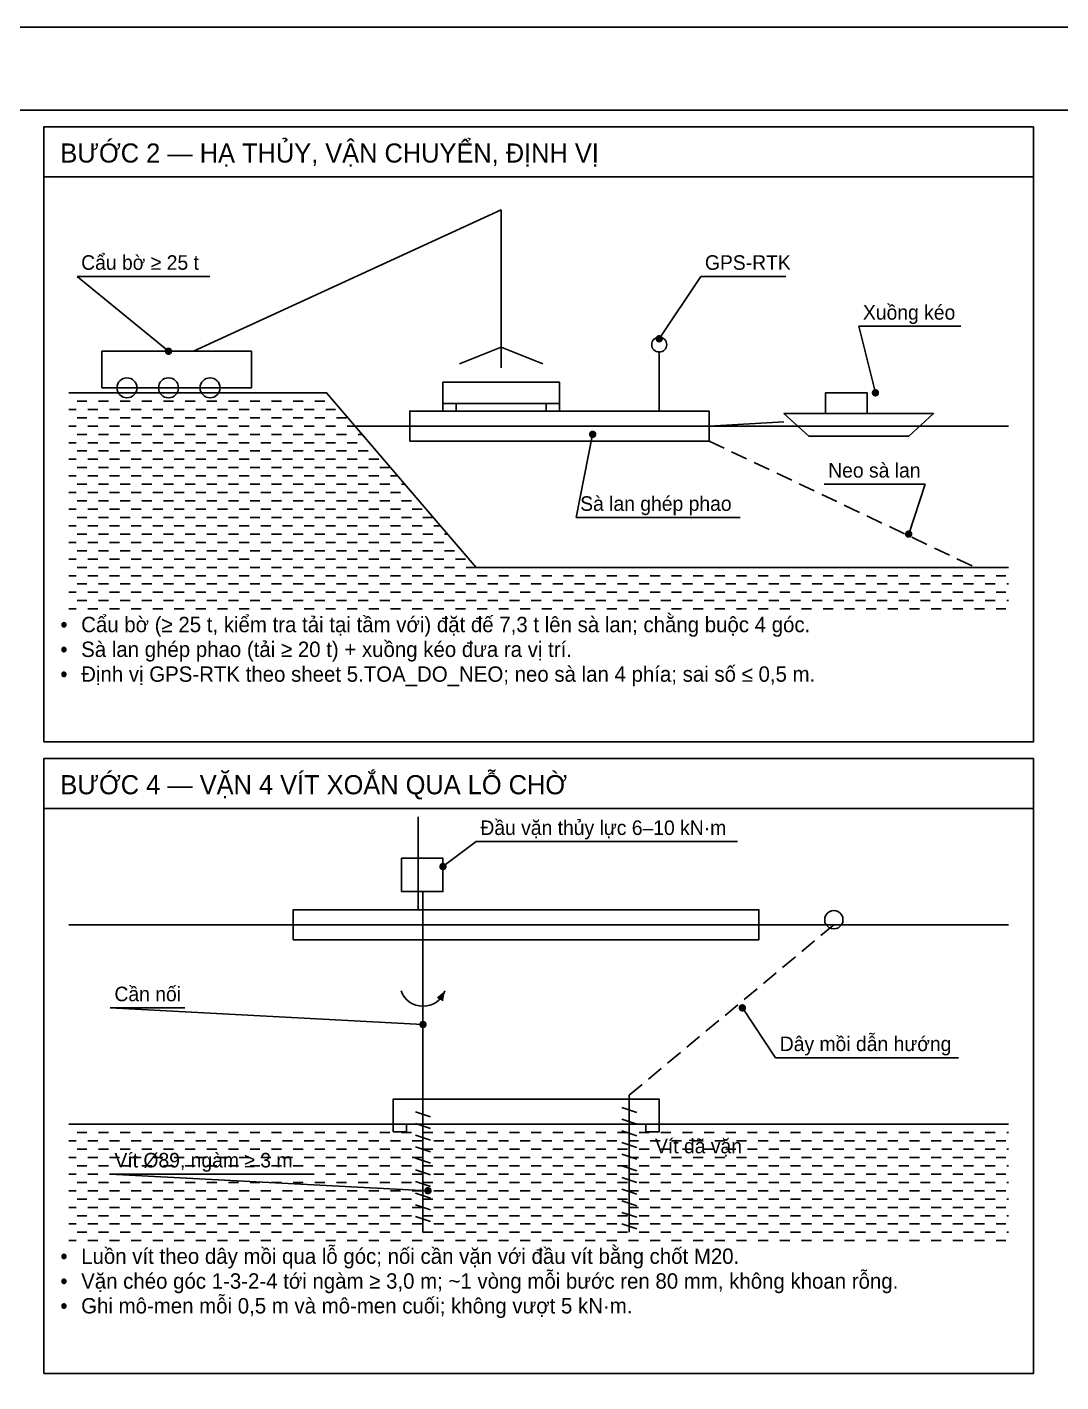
# Model space of a CAD drawing. Extents: x 0 to 45000, y 0 to 7425.
# Drawn here: x 38250 to 41358, y 3350 to 7425 of the extents above; entities that cross this region are included whole.
import ezdxf

# ---------------------------------------------------------------- set-up
doc = ezdxf.new("R2010")
doc.units = 0
doc.header["$LTSCALE"] = 25
doc.linetypes.add('DASHED', pattern=[3, 2, -1])
for name, color, linetype in [('BT', 7, 'CONTINUOUS'), ('BUN', 32, 'CONTINUOUS'), ('CAP', 6, 'CONTINUOUS'), ('DIM', 8, 'CONTINUOUS'), ('HATCH_BUN', 32, 'CONTINUOUS'), ('KHUNG', 7, 'CONTINUOUS'), ('KHUNG_M', 7, 'CONTINUOUS'), ('NUOC', 4, 'CONTINUOUS'), ('TB', 8, 'CONTINUOUS'), ('TB_D', 8, 'DASHED'), ('TEXT', 7, 'CONTINUOUS'), ('THEPHINH', 5, 'CONTINUOUS')]:
    doc.layers.add(name, color=color, linetype=linetype)
doc.styles.add('VN', font='arial.ttf', dxfattribs={"width": 0.95})

msp = doc.modelspace()

# ---------------------------------------------------------------- linework, layer by layer
at = {"layer": 'BT'}
for points in [[(39500, 6292.5), (39850, 6292.5), (39850, 6357.5), (39500, 6357.5)], [(39500, 6270), (39540, 6270), (39540, 6292.5), (39500, 6292.5)], [(39810, 6270), (39850, 6270), (39850, 6292.5), (39810, 6292.5)], [(39350, 4125), (40150, 4125), (40150, 4200), (39350, 4200)], [(39350, 4102.5), (39390, 4102.5), (39390, 4125), (39350, 4125)], [(40110, 4102.5), (40150, 4102.5), (40150, 4125), (40110, 4125)]]:
    msp.add_lwpolyline(points, close=True, dxfattribs=at)
at = {"layer": 'BUN'}
msp.add_line((38375, 4125), (41200, 4125), dxfattribs=at)
msp.add_lwpolyline([(38375, 6325), (39150, 6325), (39600, 5800), (41200, 5800)], dxfattribs=at)
at = {"layer": 'CAP'}
msp.add_lwpolyline([(40702.5, 4740), (40701.6, 4747.1), (40698.8, 4753.8), (40694.4, 4759.4), (40688.8, 4763.8), (40682.1, 4766.6), (40675, 4767.5), (40667.9, 4766.6), (40661.2, 4763.8), (40655.6, 4759.4), (40651.2, 4753.8), (40648.4, 4747.1), (40647.5, 4740), (40648.4, 4732.9), (40651.2, 4726.2), (40655.6, 4720.6), (40661.2, 4716.2), (40667.9, 4713.4), (40675, 4712.5), (40682.1, 4713.4), (40688.8, 4716.2), (40694.4, 4720.6), (40698.8, 4726.2), (40701.6, 4732.9)], close=True, dxfattribs=at)
at = {"layer": 'DIM'}
for p, q in [((38675, 6450), (38400, 6675)), ((38400, 6675), (38799.2, 6675)), ((40150, 6487.5), (40275, 6675)), ((40275, 6675), (40530.5, 6675)), ((40800, 6325), (40750, 6525)), ((40750, 6525), (41056.9, 6525)), ((39950, 6200), (39900, 5950)), ((40645.5, 6050), (40950, 6050)), ((40900, 5900), (40950, 6050)), ((39900, 5950), (40393.2, 5950)), ((39500, 4900), (39600, 4975)), ((39600, 4975), (40385.4, 4975)), ((39440, 4425), (38500, 4475)), ((38500, 4475), (38724.1, 4475)), ((40400, 4475), (40500, 4325)), ((40500, 4325), (41049.6, 4325)), ((39455, 3925), (38500, 3975)), ((38500, 3975), (39093.2, 3975))]:
    msp.add_line(p, q, dxfattribs=at)
at = {"layer": 'DIM', "const_width": 11.2}
for points in [[(40155.6, 6487.5, 1), (40144.4, 6487.5, 1)], [(38680.6, 6450, 1), (38669.4, 6450, 1)], [(40805.6, 6325, 1), (40794.4, 6325, 1)], [(39955.6, 6200, 1), (39944.4, 6200, 1)], [(40905.6, 5900, 1), (40894.4, 5900, 1)], [(39505.6, 4900, 1), (39494.4, 4900, 1)], [(40405.6, 4475, 1), (40394.4, 4475, 1)], [(39445.6, 4425, 1), (39434.4, 4425, 1)], [(39460.6, 3925, 1), (39449.4, 3925, 1)]]:
    msp.add_lwpolyline(points, format="xyb", close=True, dxfattribs=at)
at = {"layer": 'HATCH_BUN'}
for p, q in [((38400, 6300), (38430, 6300)), ((38465, 6300), (38495, 6300)), ((38530, 6300), (38560, 6300)), ((38595, 6300), (38625, 6300)), ((38660, 6300), (38690, 6300)), ((38725, 6300), (38755, 6300)), ((38790, 6300), (38820, 6300)), ((38855, 6300), (38885, 6300)), ((38920, 6300), (38950, 6300)), ((38985, 6300), (39015, 6300)), ((39050, 6300), (39080, 6300)), ((39115, 6300), (39145, 6300)), ((38375, 6275), (38397.5, 6275)), ((38400, 6250), (38430, 6250)), ((38432.5, 6275), (38462.5, 6275)), ((38465, 6250), (38495, 6250)), ((38497.5, 6275), (38527.5, 6275)), ((38530, 6250), (38560, 6250)), ((38562.5, 6275), (38592.5, 6275)), ((38595, 6250), (38625, 6250)), ((38627.5, 6275), (38657.5, 6275)), ((38660, 6250), (38690, 6250)), ((38692.5, 6275), (38722.5, 6275)), ((38725, 6250), (38755, 6250)), ((38757.5, 6275), (38787.5, 6275)), ((38790, 6250), (38820, 6250)), ((38822.5, 6275), (38852.5, 6275)), ((38855, 6250), (38885, 6250)), ((38887.5, 6275), (38917.5, 6275)), ((38920, 6250), (38950, 6250)), ((38952.5, 6275), (38982.5, 6275)), ((38985, 6250), (39015, 6250)), ((39017.5, 6275), (39047.5, 6275)), ((39050, 6250), (39080, 6250)), ((39082.5, 6275), (39112.5, 6275)), ((39115, 6250), (39145, 6250)), ((39147.5, 6275), (39177.5, 6275)), ((39180, 6250), (39210, 6250)), ((38375, 6225), (38397.5, 6225)), ((38400, 6200), (38430, 6200)), ((38432.5, 6225), (38462.5, 6225)), ((38465, 6200), (38495, 6200)), ((38497.5, 6225), (38527.5, 6225)), ((38530, 6200), (38560, 6200)), ((38562.5, 6225), (38592.5, 6225)), ((38595, 6200), (38625, 6200)), ((38627.5, 6225), (38657.5, 6225)), ((38660, 6200), (38690, 6200)), ((38692.5, 6225), (38722.5, 6225)), ((38725, 6200), (38755, 6200)), ((38757.5, 6225), (38787.5, 6225)), ((38790, 6200), (38820, 6200)), ((38822.5, 6225), (38852.5, 6225)), ((38855, 6200), (38885, 6200)), ((38887.5, 6225), (38917.5, 6225)), ((38920, 6200), (38950, 6200)), ((38952.5, 6225), (38982.5, 6225)), ((38985, 6200), (39015, 6200)), ((39017.5, 6225), (39047.5, 6225)), ((39050, 6200), (39080, 6200)), ((39082.5, 6225), (39112.5, 6225)), ((39115, 6200), (39145, 6200)), ((39147.5, 6225), (39177.5, 6225)), ((39180, 6200), (39210, 6200)), ((39212.5, 6225), (39235.7, 6225)), ((39245, 6200), (39257.1, 6200)), ((38375, 6175), (38397.5, 6175)), ((38432.5, 6175), (38462.5, 6175)), ((38497.5, 6175), (38527.5, 6175)), ((38562.5, 6175), (38592.5, 6175)), ((38627.5, 6175), (38657.5, 6175)), ((38692.5, 6175), (38722.5, 6175)), ((38757.5, 6175), (38787.5, 6175)), ((38822.5, 6175), (38852.5, 6175)), ((38887.5, 6175), (38917.5, 6175)), ((38952.5, 6175), (38982.5, 6175)), ((39017.5, 6175), (39047.5, 6175)), ((39082.5, 6175), (39112.5, 6175)), ((39147.5, 6175), (39177.5, 6175)), ((39212.5, 6175), (39242.5, 6175)), ((39277.5, 6175), (39278.6, 6175)), ((38375, 6125), (38397.5, 6125)), ((38400, 6150), (38430, 6150)), ((38432.5, 6125), (38462.5, 6125)), ((38465, 6150), (38495, 6150)), ((38497.5, 6125), (38527.5, 6125)), ((38530, 6150), (38560, 6150)), ((38562.5, 6125), (38592.5, 6125)), ((38595, 6150), (38625, 6150)), ((38627.5, 6125), (38657.5, 6125)), ((38660, 6150), (38690, 6150)), ((38692.5, 6125), (38722.5, 6125)), ((38725, 6150), (38755, 6150)), ((38757.5, 6125), (38787.5, 6125)), ((38790, 6150), (38820, 6150)), ((38822.5, 6125), (38852.5, 6125)), ((38855, 6150), (38885, 6150)), ((38887.5, 6125), (38917.5, 6125)), ((38920, 6150), (38950, 6150)), ((38952.5, 6125), (38982.5, 6125)), ((38985, 6150), (39015, 6150)), ((39017.5, 6125), (39047.5, 6125)), ((39050, 6150), (39080, 6150)), ((39082.5, 6125), (39112.5, 6125)), ((39115, 6150), (39145, 6150)), ((39147.5, 6125), (39177.5, 6125)), ((39180, 6150), (39210, 6150)), ((39212.5, 6125), (39242.5, 6125)), ((39245, 6150), (39275, 6150)), ((39277.5, 6125), (39307.5, 6125)), ((38375, 6075), (38397.5, 6075)), ((38400, 6100), (38430, 6100)), ((38432.5, 6075), (38462.5, 6075)), ((38465, 6100), (38495, 6100)), ((38497.5, 6075), (38527.5, 6075)), ((38530, 6100), (38560, 6100)), ((38562.5, 6075), (38592.5, 6075)), ((38595, 6100), (38625, 6100)), ((38627.5, 6075), (38657.5, 6075)), ((38660, 6100), (38690, 6100)), ((38692.5, 6075), (38722.5, 6075)), ((38725, 6100), (38755, 6100)), ((38757.5, 6075), (38787.5, 6075)), ((38790, 6100), (38820, 6100)), ((38822.5, 6075), (38852.5, 6075)), ((38855, 6100), (38885, 6100)), ((38887.5, 6075), (38917.5, 6075)), ((38920, 6100), (38950, 6100)), ((38952.5, 6075), (38982.5, 6075)), ((38985, 6100), (39015, 6100)), ((39017.5, 6075), (39047.5, 6075)), ((39050, 6100), (39080, 6100)), ((39082.5, 6075), (39112.5, 6075)), ((39115, 6100), (39145, 6100)), ((39147.5, 6075), (39177.5, 6075)), ((39180, 6100), (39210, 6100)), ((39212.5, 6075), (39242.5, 6075)), ((39245, 6100), (39275, 6100)), ((39277.5, 6075), (39307.5, 6075)), ((39310, 6100), (39340, 6100)), ((39342.5, 6075), (39364.3, 6075)), ((38400, 6050), (38430, 6050)), ((38465, 6050), (38495, 6050)), ((38530, 6050), (38560, 6050)), ((38595, 6050), (38625, 6050)), ((38660, 6050), (38690, 6050)), ((38725, 6050), (38755, 6050)), ((38790, 6050), (38820, 6050)), ((38855, 6050), (38885, 6050)), ((38920, 6050), (38950, 6050)), ((38985, 6050), (39015, 6050)), ((39050, 6050), (39080, 6050)), ((39115, 6050), (39145, 6050)), ((39180, 6050), (39210, 6050)), ((39245, 6050), (39275, 6050)), ((39310, 6050), (39340, 6050)), ((39375, 6050), (39385.7, 6050)), ((38375, 6025), (38397.5, 6025)), ((38400, 6000), (38430, 6000)), ((38432.5, 6025), (38462.5, 6025)), ((38465, 6000), (38495, 6000)), ((38497.5, 6025), (38527.5, 6025)), ((38530, 6000), (38560, 6000)), ((38562.5, 6025), (38592.5, 6025)), ((38595, 6000), (38625, 6000)), ((38627.5, 6025), (38657.5, 6025)), ((38660, 6000), (38690, 6000)), ((38692.5, 6025), (38722.5, 6025)), ((38725, 6000), (38755, 6000)), ((38757.5, 6025), (38787.5, 6025)), ((38790, 6000), (38820, 6000)), ((38822.5, 6025), (38852.5, 6025)), ((38855, 6000), (38885, 6000)), ((38887.5, 6025), (38917.5, 6025)), ((38920, 6000), (38950, 6000)), ((38952.5, 6025), (38982.5, 6025)), ((38985, 6000), (39015, 6000)), ((39017.5, 6025), (39047.5, 6025)), ((39050, 6000), (39080, 6000)), ((39082.5, 6025), (39112.5, 6025)), ((39115, 6000), (39145, 6000)), ((39147.5, 6025), (39177.5, 6025)), ((39180, 6000), (39210, 6000)), ((39212.5, 6025), (39242.5, 6025)), ((39245, 6000), (39275, 6000)), ((39277.5, 6025), (39307.5, 6025)), ((39310, 6000), (39340, 6000)), ((39342.5, 6025), (39372.5, 6025)), ((39375, 6000), (39405, 6000)), ((38375, 5975), (38397.5, 5975)), ((38400, 5950), (38430, 5950)), ((38432.5, 5975), (38462.5, 5975)), ((38465, 5950), (38495, 5950)), ((38497.5, 5975), (38527.5, 5975)), ((38530, 5950), (38560, 5950)), ((38562.5, 5975), (38592.5, 5975)), ((38595, 5950), (38625, 5950)), ((38627.5, 5975), (38657.5, 5975)), ((38660, 5950), (38690, 5950)), ((38692.5, 5975), (38722.5, 5975)), ((38725, 5950), (38755, 5950)), ((38757.5, 5975), (38787.5, 5975)), ((38790, 5950), (38820, 5950)), ((38822.5, 5975), (38852.5, 5975)), ((38855, 5950), (38885, 5950)), ((38887.5, 5975), (38917.5, 5975)), ((38920, 5950), (38950, 5950)), ((38952.5, 5975), (38982.5, 5975)), ((38985, 5950), (39015, 5950)), ((39017.5, 5975), (39047.5, 5975)), ((39050, 5950), (39080, 5950)), ((39082.5, 5975), (39112.5, 5975)), ((39115, 5950), (39145, 5950)), ((39147.5, 5975), (39177.5, 5975)), ((39180, 5950), (39210, 5950)), ((39212.5, 5975), (39242.5, 5975)), ((39245, 5950), (39275, 5950)), ((39277.5, 5975), (39307.5, 5975)), ((39310, 5950), (39340, 5950)), ((39342.5, 5975), (39372.5, 5975)), ((39375, 5950), (39405, 5950)), ((39407.5, 5975), (39437.5, 5975)), ((39440, 5950), (39470, 5950)), ((38375, 5925), (38397.5, 5925)), ((38432.5, 5925), (38462.5, 5925)), ((38497.5, 5925), (38527.5, 5925)), ((38562.5, 5925), (38592.5, 5925)), ((38627.5, 5925), (38657.5, 5925)), ((38692.5, 5925), (38722.5, 5925)), ((38757.5, 5925), (38787.5, 5925)), ((38822.5, 5925), (38852.5, 5925)), ((38887.5, 5925), (38917.5, 5925)), ((38952.5, 5925), (38982.5, 5925)), ((39017.5, 5925), (39047.5, 5925)), ((39082.5, 5925), (39112.5, 5925)), ((39147.5, 5925), (39177.5, 5925)), ((39212.5, 5925), (39242.5, 5925)), ((39277.5, 5925), (39307.5, 5925)), ((39342.5, 5925), (39372.5, 5925)), ((39407.5, 5925), (39437.5, 5925)), ((39472.5, 5925), (39492.9, 5925)), ((38375, 5875), (38397.5, 5875)), ((38400, 5900), (38430, 5900)), ((38432.5, 5875), (38462.5, 5875)), ((38465, 5900), (38495, 5900)), ((38497.5, 5875), (38527.5, 5875)), ((38530, 5900), (38560, 5900)), ((38562.5, 5875), (38592.5, 5875)), ((38595, 5900), (38625, 5900)), ((38627.5, 5875), (38657.5, 5875)), ((38660, 5900), (38690, 5900)), ((38692.5, 5875), (38722.5, 5875)), ((38725, 5900), (38755, 5900)), ((38757.5, 5875), (38787.5, 5875)), ((38790, 5900), (38820, 5900)), ((38822.5, 5875), (38852.5, 5875)), ((38855, 5900), (38885, 5900)), ((38887.5, 5875), (38917.5, 5875)), ((38920, 5900), (38950, 5900)), ((38952.5, 5875), (38982.5, 5875)), ((38985, 5900), (39015, 5900)), ((39017.5, 5875), (39047.5, 5875)), ((39050, 5900), (39080, 5900)), ((39082.5, 5875), (39112.5, 5875)), ((39115, 5900), (39145, 5900)), ((39147.5, 5875), (39177.5, 5875)), ((39180, 5900), (39210, 5900)), ((39212.5, 5875), (39242.5, 5875)), ((39245, 5900), (39275, 5900)), ((39277.5, 5875), (39307.5, 5875)), ((39310, 5900), (39340, 5900)), ((39342.5, 5875), (39372.5, 5875)), ((39375, 5900), (39405, 5900)), ((39407.5, 5875), (39437.5, 5875)), ((39440, 5900), (39470, 5900)), ((39472.5, 5875), (39502.5, 5875)), ((39505, 5900), (39514.3, 5900)), ((38400, 5850), (38430, 5850)), ((38465, 5850), (38495, 5850)), ((38530, 5850), (38560, 5850)), ((38595, 5850), (38625, 5850)), ((38660, 5850), (38690, 5850)), ((38725, 5850), (38755, 5850)), ((38790, 5850), (38820, 5850)), ((38855, 5850), (38885, 5850)), ((38920, 5850), (38950, 5850)), ((38985, 5850), (39015, 5850)), ((39050, 5850), (39080, 5850)), ((39115, 5850), (39145, 5850)), ((39180, 5850), (39210, 5850)), ((39245, 5850), (39275, 5850)), ((39310, 5850), (39340, 5850)), ((39375, 5850), (39405, 5850)), ((39440, 5850), (39470, 5850)), ((39505, 5850), (39535, 5850)), ((38375, 5825), (38397.5, 5825)), ((38400, 5800), (38430, 5800)), ((38432.5, 5825), (38462.5, 5825)), ((38465, 5800), (38495, 5800)), ((38497.5, 5825), (38527.5, 5825)), ((38530, 5800), (38560, 5800)), ((38562.5, 5825), (38592.5, 5825)), ((38595, 5800), (38625, 5800)), ((38627.5, 5825), (38657.5, 5825)), ((38660, 5800), (38690, 5800)), ((38692.5, 5825), (38722.5, 5825)), ((38725, 5800), (38755, 5800)), ((38757.5, 5825), (38787.5, 5825)), ((38790, 5800), (38820, 5800)), ((38822.5, 5825), (38852.5, 5825)), ((38855, 5800), (38885, 5800)), ((38887.5, 5825), (38917.5, 5825)), ((38920, 5800), (38950, 5800)), ((38952.5, 5825), (38982.5, 5825)), ((38985, 5800), (39015, 5800)), ((39017.5, 5825), (39047.5, 5825)), ((39050, 5800), (39080, 5800)), ((39082.5, 5825), (39112.5, 5825)), ((39115, 5800), (39145, 5800)), ((39147.5, 5825), (39177.5, 5825)), ((39180, 5800), (39210, 5800)), ((39212.5, 5825), (39242.5, 5825)), ((39245, 5800), (39275, 5800)), ((39277.5, 5825), (39307.5, 5825)), ((39310, 5800), (39340, 5800)), ((39342.5, 5825), (39372.5, 5825)), ((39375, 5800), (39405, 5800)), ((39407.5, 5825), (39437.5, 5825)), ((39440, 5800), (39470, 5800)), ((39472.5, 5825), (39502.5, 5825)), ((39505, 5800), (39535, 5800)), ((39537.5, 5825), (39567.5, 5825)), ((39570, 5800), (39600, 5800)), ((38375, 5775), (38397.5, 5775)), ((38400, 5750), (38430, 5750)), ((38432.5, 5775), (38462.5, 5775)), ((38465, 5750), (38495, 5750)), ((38497.5, 5775), (38527.5, 5775)), ((38530, 5750), (38560, 5750)), ((38562.5, 5775), (38592.5, 5775)), ((38595, 5750), (38625, 5750)), ((38627.5, 5775), (38657.5, 5775)), ((38660, 5750), (38690, 5750)), ((38692.5, 5775), (38722.5, 5775)), ((38725, 5750), (38755, 5750)), ((38757.5, 5775), (38787.5, 5775)), ((38790, 5750), (38820, 5750)), ((38822.5, 5775), (38852.5, 5775)), ((38855, 5750), (38885, 5750)), ((38887.5, 5775), (38917.5, 5775)), ((38920, 5750), (38950, 5750)), ((38952.5, 5775), (38982.5, 5775)), ((38985, 5750), (39015, 5750)), ((39017.5, 5775), (39047.5, 5775)), ((39050, 5750), (39080, 5750)), ((39082.5, 5775), (39112.5, 5775)), ((39115, 5750), (39145, 5750)), ((39147.5, 5775), (39177.5, 5775)), ((39180, 5750), (39210, 5750)), ((39212.5, 5775), (39242.5, 5775)), ((39245, 5750), (39275, 5750)), ((39277.5, 5775), (39307.5, 5775)), ((39310, 5750), (39340, 5750)), ((39342.5, 5775), (39372.5, 5775)), ((39375, 5750), (39405, 5750)), ((39407.5, 5775), (39437.5, 5775)), ((39440, 5750), (39470, 5750)), ((39472.5, 5775), (39502.5, 5775)), ((39505, 5750), (39535, 5750)), ((39537.5, 5775), (39567.5, 5775)), ((39570, 5750), (39600, 5750)), ((39602.5, 5775), (39632.5, 5775)), ((39635, 5750), (39665, 5750)), ((39667.5, 5775), (39697.5, 5775)), ((39700, 5750), (39730, 5750)), ((39732.5, 5775), (39762.5, 5775)), ((39765, 5750), (39795, 5750)), ((39797.5, 5775), (39827.5, 5775)), ((39830, 5750), (39860, 5750)), ((39862.5, 5775), (39892.5, 5775)), ((39895, 5750), (39925, 5750)), ((39927.5, 5775), (39957.5, 5775)), ((39960, 5750), (39990, 5750)), ((39992.5, 5775), (40022.5, 5775)), ((40025, 5750), (40055, 5750)), ((40057.5, 5775), (40087.5, 5775)), ((40090, 5750), (40120, 5750)), ((40122.5, 5775), (40152.5, 5775)), ((40155, 5750), (40185, 5750)), ((40187.5, 5775), (40217.5, 5775)), ((40220, 5750), (40250, 5750)), ((40252.5, 5775), (40282.5, 5775)), ((40285, 5750), (40315, 5750)), ((40317.5, 5775), (40347.5, 5775)), ((40350, 5750), (40380, 5750)), ((40382.5, 5775), (40412.5, 5775)), ((40415, 5750), (40445, 5750)), ((40447.5, 5775), (40477.5, 5775)), ((40480, 5750), (40510, 5750)), ((40512.5, 5775), (40542.5, 5775)), ((40545, 5750), (40575, 5750)), ((40577.5, 5775), (40607.5, 5775)), ((40610, 5750), (40640, 5750)), ((40642.5, 5775), (40672.5, 5775)), ((40675, 5750), (40705, 5750)), ((40707.5, 5775), (40737.5, 5775)), ((40740, 5750), (40770, 5750)), ((40772.5, 5775), (40802.5, 5775)), ((40805, 5750), (40835, 5750)), ((40837.5, 5775), (40867.5, 5775)), ((40870, 5750), (40900, 5750)), ((40902.5, 5775), (40932.5, 5775)), ((40935, 5750), (40965, 5750)), ((40967.5, 5775), (40997.5, 5775)), ((41000, 5750), (41030, 5750)), ((41032.5, 5775), (41062.5, 5775)), ((41065, 5750), (41095, 5750)), ((41097.5, 5775), (41127.5, 5775)), ((41130, 5750), (41160, 5750)), ((41162.5, 5775), (41192.5, 5775)), ((41195, 5750), (41200, 5750)), ((38375, 5725), (38397.5, 5725)), ((38432.5, 5725), (38462.5, 5725)), ((38497.5, 5725), (38527.5, 5725)), ((38562.5, 5725), (38592.5, 5725)), ((38627.5, 5725), (38657.5, 5725)), ((38692.5, 5725), (38722.5, 5725)), ((38757.5, 5725), (38787.5, 5725)), ((38822.5, 5725), (38852.5, 5725)), ((38887.5, 5725), (38917.5, 5725)), ((38952.5, 5725), (38982.5, 5725)), ((39017.5, 5725), (39047.5, 5725)), ((39082.5, 5725), (39112.5, 5725)), ((39147.5, 5725), (39177.5, 5725)), ((39212.5, 5725), (39242.5, 5725)), ((39277.5, 5725), (39307.5, 5725)), ((39342.5, 5725), (39372.5, 5725)), ((39407.5, 5725), (39437.5, 5725)), ((39472.5, 5725), (39502.5, 5725)), ((39537.5, 5725), (39567.5, 5725)), ((39602.5, 5725), (39632.5, 5725)), ((39667.5, 5725), (39697.5, 5725)), ((39732.5, 5725), (39762.5, 5725)), ((39797.5, 5725), (39827.5, 5725)), ((39862.5, 5725), (39892.5, 5725)), ((39927.5, 5725), (39957.5, 5725)), ((39992.5, 5725), (40022.5, 5725)), ((40057.5, 5725), (40087.5, 5725)), ((40122.5, 5725), (40152.5, 5725)), ((40187.5, 5725), (40217.5, 5725)), ((40252.5, 5725), (40282.5, 5725)), ((40317.5, 5725), (40347.5, 5725)), ((40382.5, 5725), (40412.5, 5725)), ((40447.5, 5725), (40477.5, 5725)), ((40512.5, 5725), (40542.5, 5725)), ((40577.5, 5725), (40607.5, 5725)), ((40642.5, 5725), (40672.5, 5725)), ((40707.5, 5725), (40737.5, 5725)), ((40772.5, 5725), (40802.5, 5725)), ((40837.5, 5725), (40867.5, 5725)), ((40902.5, 5725), (40932.5, 5725)), ((40967.5, 5725), (40997.5, 5725)), ((41032.5, 5725), (41062.5, 5725)), ((41097.5, 5725), (41127.5, 5725)), ((41162.5, 5725), (41192.5, 5725)), ((38375, 5675), (38397.5, 5675)), ((38400, 5700), (38430, 5700)), ((38432.5, 5675), (38462.5, 5675)), ((38465, 5700), (38495, 5700)), ((38497.5, 5675), (38527.5, 5675)), ((38530, 5700), (38560, 5700)), ((38562.5, 5675), (38592.5, 5675)), ((38595, 5700), (38625, 5700)), ((38627.5, 5675), (38657.5, 5675)), ((38660, 5700), (38690, 5700)), ((38692.5, 5675), (38722.5, 5675)), ((38725, 5700), (38755, 5700)), ((38757.5, 5675), (38787.5, 5675)), ((38790, 5700), (38820, 5700)), ((38822.5, 5675), (38852.5, 5675)), ((38855, 5700), (38885, 5700)), ((38887.5, 5675), (38917.5, 5675)), ((38920, 5700), (38950, 5700)), ((38952.5, 5675), (38982.5, 5675)), ((38985, 5700), (39015, 5700)), ((39017.5, 5675), (39047.5, 5675)), ((39050, 5700), (39080, 5700)), ((39082.5, 5675), (39112.5, 5675)), ((39115, 5700), (39145, 5700)), ((39147.5, 5675), (39177.5, 5675)), ((39180, 5700), (39210, 5700)), ((39212.5, 5675), (39242.5, 5675)), ((39245, 5700), (39275, 5700)), ((39277.5, 5675), (39307.5, 5675)), ((39310, 5700), (39340, 5700)), ((39342.5, 5675), (39372.5, 5675)), ((39375, 5700), (39405, 5700)), ((39407.5, 5675), (39437.5, 5675)), ((39440, 5700), (39470, 5700)), ((39472.5, 5675), (39502.5, 5675)), ((39505, 5700), (39535, 5700)), ((39537.5, 5675), (39567.5, 5675)), ((39570, 5700), (39600, 5700)), ((39602.5, 5675), (39632.5, 5675)), ((39635, 5700), (39665, 5700)), ((39667.5, 5675), (39697.5, 5675)), ((39700, 5700), (39730, 5700)), ((39732.5, 5675), (39762.5, 5675)), ((39765, 5700), (39795, 5700)), ((39797.5, 5675), (39827.5, 5675)), ((39830, 5700), (39860, 5700)), ((39862.5, 5675), (39892.5, 5675)), ((39895, 5700), (39925, 5700)), ((39927.5, 5675), (39957.5, 5675)), ((39960, 5700), (39990, 5700)), ((39992.5, 5675), (40022.5, 5675)), ((40025, 5700), (40055, 5700)), ((40057.5, 5675), (40087.5, 5675)), ((40090, 5700), (40120, 5700)), ((40122.5, 5675), (40152.5, 5675)), ((40155, 5700), (40185, 5700)), ((40187.5, 5675), (40217.5, 5675)), ((40220, 5700), (40250, 5700)), ((40252.5, 5675), (40282.5, 5675)), ((40285, 5700), (40315, 5700)), ((40317.5, 5675), (40347.5, 5675)), ((40350, 5700), (40380, 5700)), ((40382.5, 5675), (40412.5, 5675)), ((40415, 5700), (40445, 5700)), ((40447.5, 5675), (40477.5, 5675)), ((40480, 5700), (40510, 5700)), ((40512.5, 5675), (40542.5, 5675)), ((40545, 5700), (40575, 5700)), ((40577.5, 5675), (40607.5, 5675)), ((40610, 5700), (40640, 5700)), ((40642.5, 5675), (40672.5, 5675)), ((40675, 5700), (40705, 5700)), ((40707.5, 5675), (40737.5, 5675)), ((40740, 5700), (40770, 5700)), ((40772.5, 5675), (40802.5, 5675)), ((40805, 5700), (40835, 5700)), ((40837.5, 5675), (40867.5, 5675)), ((40870, 5700), (40900, 5700)), ((40902.5, 5675), (40932.5, 5675)), ((40935, 5700), (40965, 5700)), ((40967.5, 5675), (40997.5, 5675)), ((41000, 5700), (41030, 5700)), ((41032.5, 5675), (41062.5, 5675)), ((41065, 5700), (41095, 5700)), ((41097.5, 5675), (41127.5, 5675)), ((41130, 5700), (41160, 5700)), ((41162.5, 5675), (41192.5, 5675)), ((41195, 5700), (41200, 5700)), ((38375, 4075), (38397.5, 4075)), ((38400, 4100), (38430, 4100)), ((38432.5, 4075), (38462.5, 4075)), ((38465, 4100), (38495, 4100)), ((38497.5, 4075), (38527.5, 4075)), ((38530, 4100), (38560, 4100)), ((38562.5, 4075), (38592.5, 4075)), ((38595, 4100), (38625, 4100)), ((38627.5, 4075), (38657.5, 4075)), ((38660, 4100), (38690, 4100)), ((38692.5, 4075), (38722.5, 4075)), ((38725, 4100), (38755, 4100)), ((38757.5, 4075), (38787.5, 4075)), ((38790, 4100), (38820, 4100)), ((38822.5, 4075), (38852.5, 4075)), ((38855, 4100), (38885, 4100)), ((38887.5, 4075), (38917.5, 4075)), ((38920, 4100), (38950, 4100)), ((38952.5, 4075), (38982.5, 4075)), ((38985, 4100), (39015, 4100)), ((39017.5, 4075), (39047.5, 4075)), ((39050, 4100), (39080, 4100)), ((39082.5, 4075), (39112.5, 4075)), ((39115, 4100), (39145, 4100)), ((39147.5, 4075), (39177.5, 4075)), ((39180, 4100), (39210, 4100)), ((39212.5, 4075), (39242.5, 4075)), ((39245, 4100), (39275, 4100)), ((39277.5, 4075), (39307.5, 4075)), ((39310, 4100), (39340, 4100)), ((39342.5, 4075), (39372.5, 4075)), ((39375, 4100), (39405, 4100)), ((39407.5, 4075), (39437.5, 4075)), ((39440, 4100), (39470, 4100)), ((39472.5, 4075), (39502.5, 4075)), ((39505, 4100), (39535, 4100)), ((39537.5, 4075), (39567.5, 4075)), ((39570, 4100), (39600, 4100)), ((39602.5, 4075), (39632.5, 4075)), ((39635, 4100), (39665, 4100)), ((39667.5, 4075), (39697.5, 4075)), ((39700, 4100), (39730, 4100)), ((39732.5, 4075), (39762.5, 4075)), ((39765, 4100), (39795, 4100)), ((39797.5, 4075), (39827.5, 4075)), ((39830, 4100), (39860, 4100)), ((39862.5, 4075), (39892.5, 4075)), ((39895, 4100), (39925, 4100)), ((39927.5, 4075), (39957.5, 4075)), ((39960, 4100), (39990, 4100)), ((39992.5, 4075), (40022.5, 4075)), ((40025, 4100), (40055, 4100)), ((40057.5, 4075), (40087.5, 4075)), ((40090, 4100), (40120, 4100)), ((40122.5, 4075), (40152.5, 4075)), ((40155, 4100), (40185, 4100)), ((40187.5, 4075), (40217.5, 4075)), ((40220, 4100), (40250, 4100)), ((40252.5, 4075), (40282.5, 4075)), ((40285, 4100), (40315, 4100)), ((40317.5, 4075), (40347.5, 4075)), ((40350, 4100), (40380, 4100)), ((40382.5, 4075), (40412.5, 4075)), ((40415, 4100), (40445, 4100)), ((40447.5, 4075), (40477.5, 4075)), ((40480, 4100), (40510, 4100)), ((40512.5, 4075), (40542.5, 4075)), ((40545, 4100), (40575, 4100)), ((40577.5, 4075), (40607.5, 4075)), ((40610, 4100), (40640, 4100)), ((40642.5, 4075), (40672.5, 4075)), ((40675, 4100), (40705, 4100)), ((40707.5, 4075), (40737.5, 4075)), ((40740, 4100), (40770, 4100)), ((40772.5, 4075), (40802.5, 4075)), ((40805, 4100), (40835, 4100)), ((40837.5, 4075), (40867.5, 4075)), ((40870, 4100), (40900, 4100)), ((40902.5, 4075), (40932.5, 4075)), ((40935, 4100), (40965, 4100)), ((40967.5, 4075), (40997.5, 4075)), ((41000, 4100), (41030, 4100)), ((41032.5, 4075), (41062.5, 4075)), ((41065, 4100), (41095, 4100)), ((41097.5, 4075), (41127.5, 4075)), ((41130, 4100), (41160, 4100)), ((41162.5, 4075), (41192.5, 4075)), ((41195, 4100), (41200, 4100)), ((38400, 4050), (38430, 4050)), ((38465, 4050), (38495, 4050)), ((38530, 4050), (38560, 4050)), ((38595, 4050), (38625, 4050)), ((38660, 4050), (38690, 4050)), ((38725, 4050), (38755, 4050)), ((38790, 4050), (38820, 4050)), ((38855, 4050), (38885, 4050)), ((38920, 4050), (38950, 4050)), ((38985, 4050), (39015, 4050)), ((39050, 4050), (39080, 4050)), ((39115, 4050), (39145, 4050)), ((39180, 4050), (39210, 4050)), ((39245, 4050), (39275, 4050)), ((39310, 4050), (39340, 4050)), ((39375, 4050), (39405, 4050)), ((39440, 4050), (39470, 4050)), ((39505, 4050), (39535, 4050)), ((39570, 4050), (39600, 4050)), ((39635, 4050), (39665, 4050)), ((39700, 4050), (39730, 4050)), ((39765, 4050), (39795, 4050)), ((39830, 4050), (39860, 4050)), ((39895, 4050), (39925, 4050)), ((39960, 4050), (39990, 4050)), ((40025, 4050), (40055, 4050)), ((40090, 4050), (40120, 4050)), ((40155, 4050), (40185, 4050)), ((40220, 4050), (40250, 4050)), ((40285, 4050), (40315, 4050)), ((40350, 4050), (40380, 4050)), ((40415, 4050), (40445, 4050)), ((40480, 4050), (40510, 4050)), ((40545, 4050), (40575, 4050)), ((40610, 4050), (40640, 4050)), ((40675, 4050), (40705, 4050)), ((40740, 4050), (40770, 4050)), ((40805, 4050), (40835, 4050)), ((40870, 4050), (40900, 4050)), ((40935, 4050), (40965, 4050)), ((41000, 4050), (41030, 4050)), ((41065, 4050), (41095, 4050)), ((41130, 4050), (41160, 4050)), ((41195, 4050), (41200, 4050)), ((38375, 4025), (38397.5, 4025)), ((38400, 4000), (38430, 4000)), ((38432.5, 4025), (38462.5, 4025)), ((38465, 4000), (38495, 4000)), ((38497.5, 4025), (38527.5, 4025)), ((38530, 4000), (38560, 4000)), ((38562.5, 4025), (38592.5, 4025)), ((38595, 4000), (38625, 4000)), ((38627.5, 4025), (38657.5, 4025)), ((38660, 4000), (38690, 4000)), ((38692.5, 4025), (38722.5, 4025)), ((38725, 4000), (38755, 4000)), ((38757.5, 4025), (38787.5, 4025)), ((38790, 4000), (38820, 4000)), ((38822.5, 4025), (38852.5, 4025)), ((38855, 4000), (38885, 4000)), ((38887.5, 4025), (38917.5, 4025)), ((38920, 4000), (38950, 4000)), ((38952.5, 4025), (38982.5, 4025)), ((38985, 4000), (39015, 4000)), ((39017.5, 4025), (39047.5, 4025)), ((39050, 4000), (39080, 4000)), ((39082.5, 4025), (39112.5, 4025)), ((39115, 4000), (39145, 4000)), ((39147.5, 4025), (39177.5, 4025)), ((39180, 4000), (39210, 4000)), ((39212.5, 4025), (39242.5, 4025)), ((39245, 4000), (39275, 4000)), ((39277.5, 4025), (39307.5, 4025)), ((39310, 4000), (39340, 4000)), ((39342.5, 4025), (39372.5, 4025)), ((39375, 4000), (39405, 4000)), ((39407.5, 4025), (39437.5, 4025)), ((39440, 4000), (39470, 4000)), ((39472.5, 4025), (39502.5, 4025)), ((39505, 4000), (39535, 4000)), ((39537.5, 4025), (39567.5, 4025)), ((39570, 4000), (39600, 4000)), ((39602.5, 4025), (39632.5, 4025)), ((39635, 4000), (39665, 4000)), ((39667.5, 4025), (39697.5, 4025)), ((39700, 4000), (39730, 4000)), ((39732.5, 4025), (39762.5, 4025)), ((39765, 4000), (39795, 4000)), ((39797.5, 4025), (39827.5, 4025)), ((39830, 4000), (39860, 4000)), ((39862.5, 4025), (39892.5, 4025)), ((39895, 4000), (39925, 4000)), ((39927.5, 4025), (39957.5, 4025)), ((39960, 4000), (39990, 4000)), ((39992.5, 4025), (40022.5, 4025)), ((40025, 4000), (40055, 4000)), ((40057.5, 4025), (40087.5, 4025)), ((40090, 4000), (40120, 4000)), ((40122.5, 4025), (40152.5, 4025)), ((40155, 4000), (40185, 4000)), ((40187.5, 4025), (40217.5, 4025)), ((40220, 4000), (40250, 4000)), ((40252.5, 4025), (40282.5, 4025)), ((40285, 4000), (40315, 4000)), ((40317.5, 4025), (40347.5, 4025)), ((40350, 4000), (40380, 4000)), ((40382.5, 4025), (40412.5, 4025)), ((40415, 4000), (40445, 4000)), ((40447.5, 4025), (40477.5, 4025)), ((40480, 4000), (40510, 4000)), ((40512.5, 4025), (40542.5, 4025)), ((40545, 4000), (40575, 4000)), ((40577.5, 4025), (40607.5, 4025)), ((40610, 4000), (40640, 4000)), ((40642.5, 4025), (40672.5, 4025)), ((40675, 4000), (40705, 4000)), ((40707.5, 4025), (40737.5, 4025)), ((40740, 4000), (40770, 4000)), ((40772.5, 4025), (40802.5, 4025)), ((40805, 4000), (40835, 4000)), ((40837.5, 4025), (40867.5, 4025)), ((40870, 4000), (40900, 4000)), ((40902.5, 4025), (40932.5, 4025)), ((40935, 4000), (40965, 4000)), ((40967.5, 4025), (40997.5, 4025)), ((41000, 4000), (41030, 4000)), ((41032.5, 4025), (41062.5, 4025)), ((41065, 4000), (41095, 4000)), ((41097.5, 4025), (41127.5, 4025)), ((41130, 4000), (41160, 4000)), ((41162.5, 4025), (41192.5, 4025)), ((41195, 4000), (41200, 4000)), ((38375, 3975), (38397.5, 3975)), ((38432.5, 3975), (38462.5, 3975)), ((38497.5, 3975), (38527.5, 3975)), ((38562.5, 3975), (38592.5, 3975)), ((38627.5, 3975), (38657.5, 3975)), ((38692.5, 3975), (38722.5, 3975)), ((38757.5, 3975), (38787.5, 3975)), ((38822.5, 3975), (38852.5, 3975)), ((38887.5, 3975), (38917.5, 3975)), ((38952.5, 3975), (38982.5, 3975)), ((39017.5, 3975), (39047.5, 3975)), ((39082.5, 3975), (39112.5, 3975)), ((39147.5, 3975), (39177.5, 3975)), ((39212.5, 3975), (39242.5, 3975)), ((39277.5, 3975), (39307.5, 3975)), ((39342.5, 3975), (39372.5, 3975)), ((39407.5, 3975), (39437.5, 3975)), ((39472.5, 3975), (39502.5, 3975)), ((39537.5, 3975), (39567.5, 3975)), ((39602.5, 3975), (39632.5, 3975)), ((39667.5, 3975), (39697.5, 3975)), ((39732.5, 3975), (39762.5, 3975)), ((39797.5, 3975), (39827.5, 3975)), ((39862.5, 3975), (39892.5, 3975)), ((39927.5, 3975), (39957.5, 3975)), ((39992.5, 3975), (40022.5, 3975)), ((40057.5, 3975), (40087.5, 3975)), ((40122.5, 3975), (40152.5, 3975)), ((40187.5, 3975), (40217.5, 3975)), ((40252.5, 3975), (40282.5, 3975)), ((40317.5, 3975), (40347.5, 3975)), ((40382.5, 3975), (40412.5, 3975)), ((40447.5, 3975), (40477.5, 3975)), ((40512.5, 3975), (40542.5, 3975)), ((40577.5, 3975), (40607.5, 3975)), ((40642.5, 3975), (40672.5, 3975)), ((40707.5, 3975), (40737.5, 3975)), ((40772.5, 3975), (40802.5, 3975)), ((40837.5, 3975), (40867.5, 3975)), ((40902.5, 3975), (40932.5, 3975)), ((40967.5, 3975), (40997.5, 3975)), ((41032.5, 3975), (41062.5, 3975)), ((41097.5, 3975), (41127.5, 3975)), ((41162.5, 3975), (41192.5, 3975)), ((38375, 3925), (38397.5, 3925)), ((38400, 3950), (38430, 3950)), ((38432.5, 3925), (38462.5, 3925)), ((38465, 3950), (38495, 3950)), ((38497.5, 3925), (38527.5, 3925)), ((38530, 3950), (38560, 3950)), ((38562.5, 3925), (38592.5, 3925)), ((38595, 3950), (38625, 3950)), ((38627.5, 3925), (38657.5, 3925)), ((38660, 3950), (38690, 3950)), ((38692.5, 3925), (38722.5, 3925)), ((38725, 3950), (38755, 3950)), ((38757.5, 3925), (38787.5, 3925)), ((38790, 3950), (38820, 3950)), ((38822.5, 3925), (38852.5, 3925)), ((38855, 3950), (38885, 3950)), ((38887.5, 3925), (38917.5, 3925)), ((38920, 3950), (38950, 3950)), ((38952.5, 3925), (38982.5, 3925)), ((38985, 3950), (39015, 3950)), ((39017.5, 3925), (39047.5, 3925)), ((39050, 3950), (39080, 3950)), ((39082.5, 3925), (39112.5, 3925)), ((39115, 3950), (39145, 3950)), ((39147.5, 3925), (39177.5, 3925)), ((39180, 3950), (39210, 3950)), ((39212.5, 3925), (39242.5, 3925)), ((39245, 3950), (39275, 3950)), ((39277.5, 3925), (39307.5, 3925)), ((39310, 3950), (39340, 3950)), ((39342.5, 3925), (39372.5, 3925)), ((39375, 3950), (39405, 3950)), ((39407.5, 3925), (39437.5, 3925)), ((39440, 3950), (39470, 3950)), ((39472.5, 3925), (39502.5, 3925)), ((39505, 3950), (39535, 3950)), ((39537.5, 3925), (39567.5, 3925)), ((39570, 3950), (39600, 3950)), ((39602.5, 3925), (39632.5, 3925)), ((39635, 3950), (39665, 3950)), ((39667.5, 3925), (39697.5, 3925)), ((39700, 3950), (39730, 3950)), ((39732.5, 3925), (39762.5, 3925)), ((39765, 3950), (39795, 3950)), ((39797.5, 3925), (39827.5, 3925)), ((39830, 3950), (39860, 3950)), ((39862.5, 3925), (39892.5, 3925)), ((39895, 3950), (39925, 3950)), ((39927.5, 3925), (39957.5, 3925)), ((39960, 3950), (39990, 3950)), ((39992.5, 3925), (40022.5, 3925)), ((40025, 3950), (40055, 3950)), ((40057.5, 3925), (40087.5, 3925)), ((40090, 3950), (40120, 3950)), ((40122.5, 3925), (40152.5, 3925)), ((40155, 3950), (40185, 3950)), ((40187.5, 3925), (40217.5, 3925)), ((40220, 3950), (40250, 3950)), ((40252.5, 3925), (40282.5, 3925)), ((40285, 3950), (40315, 3950)), ((40317.5, 3925), (40347.5, 3925)), ((40350, 3950), (40380, 3950)), ((40382.5, 3925), (40412.5, 3925)), ((40415, 3950), (40445, 3950)), ((40447.5, 3925), (40477.5, 3925)), ((40480, 3950), (40510, 3950)), ((40512.5, 3925), (40542.5, 3925)), ((40545, 3950), (40575, 3950)), ((40577.5, 3925), (40607.5, 3925)), ((40610, 3950), (40640, 3950)), ((40642.5, 3925), (40672.5, 3925)), ((40675, 3950), (40705, 3950)), ((40707.5, 3925), (40737.5, 3925)), ((40740, 3950), (40770, 3950)), ((40772.5, 3925), (40802.5, 3925)), ((40805, 3950), (40835, 3950)), ((40837.5, 3925), (40867.5, 3925)), ((40870, 3950), (40900, 3950)), ((40902.5, 3925), (40932.5, 3925)), ((40935, 3950), (40965, 3950)), ((40967.5, 3925), (40997.5, 3925)), ((41000, 3950), (41030, 3950)), ((41032.5, 3925), (41062.5, 3925)), ((41065, 3950), (41095, 3950)), ((41097.5, 3925), (41127.5, 3925)), ((41130, 3950), (41160, 3950)), ((41162.5, 3925), (41192.5, 3925)), ((41195, 3950), (41200, 3950)), ((38375, 3875), (38397.5, 3875)), ((38400, 3900), (38430, 3900)), ((38432.5, 3875), (38462.5, 3875)), ((38465, 3900), (38495, 3900)), ((38497.5, 3875), (38527.5, 3875)), ((38530, 3900), (38560, 3900)), ((38562.5, 3875), (38592.5, 3875)), ((38595, 3900), (38625, 3900)), ((38627.5, 3875), (38657.5, 3875)), ((38660, 3900), (38690, 3900)), ((38692.5, 3875), (38722.5, 3875)), ((38725, 3900), (38755, 3900)), ((38757.5, 3875), (38787.5, 3875)), ((38790, 3900), (38820, 3900)), ((38822.5, 3875), (38852.5, 3875)), ((38855, 3900), (38885, 3900)), ((38887.5, 3875), (38917.5, 3875)), ((38920, 3900), (38950, 3900)), ((38952.5, 3875), (38982.5, 3875)), ((38985, 3900), (39015, 3900)), ((39017.5, 3875), (39047.5, 3875)), ((39050, 3900), (39080, 3900)), ((39082.5, 3875), (39112.5, 3875)), ((39115, 3900), (39145, 3900)), ((39147.5, 3875), (39177.5, 3875)), ((39180, 3900), (39210, 3900)), ((39212.5, 3875), (39242.5, 3875)), ((39245, 3900), (39275, 3900)), ((39277.5, 3875), (39307.5, 3875)), ((39310, 3900), (39340, 3900)), ((39342.5, 3875), (39372.5, 3875)), ((39375, 3900), (39405, 3900)), ((39407.5, 3875), (39437.5, 3875)), ((39440, 3900), (39470, 3900)), ((39472.5, 3875), (39502.5, 3875)), ((39505, 3900), (39535, 3900)), ((39537.5, 3875), (39567.5, 3875)), ((39570, 3900), (39600, 3900)), ((39602.5, 3875), (39632.5, 3875)), ((39635, 3900), (39665, 3900)), ((39667.5, 3875), (39697.5, 3875)), ((39700, 3900), (39730, 3900)), ((39732.5, 3875), (39762.5, 3875)), ((39765, 3900), (39795, 3900)), ((39797.5, 3875), (39827.5, 3875)), ((39830, 3900), (39860, 3900)), ((39862.5, 3875), (39892.5, 3875)), ((39895, 3900), (39925, 3900)), ((39927.5, 3875), (39957.5, 3875)), ((39960, 3900), (39990, 3900)), ((39992.5, 3875), (40022.5, 3875)), ((40025, 3900), (40055, 3900)), ((40057.5, 3875), (40087.5, 3875)), ((40090, 3900), (40120, 3900)), ((40122.5, 3875), (40152.5, 3875)), ((40155, 3900), (40185, 3900)), ((40187.5, 3875), (40217.5, 3875)), ((40220, 3900), (40250, 3900)), ((40252.5, 3875), (40282.5, 3875)), ((40285, 3900), (40315, 3900)), ((40317.5, 3875), (40347.5, 3875)), ((40350, 3900), (40380, 3900)), ((40382.5, 3875), (40412.5, 3875)), ((40415, 3900), (40445, 3900)), ((40447.5, 3875), (40477.5, 3875)), ((40480, 3900), (40510, 3900)), ((40512.5, 3875), (40542.5, 3875)), ((40545, 3900), (40575, 3900)), ((40577.5, 3875), (40607.5, 3875)), ((40610, 3900), (40640, 3900)), ((40642.5, 3875), (40672.5, 3875)), ((40675, 3900), (40705, 3900)), ((40707.5, 3875), (40737.5, 3875)), ((40740, 3900), (40770, 3900)), ((40772.5, 3875), (40802.5, 3875)), ((40805, 3900), (40835, 3900)), ((40837.5, 3875), (40867.5, 3875)), ((40870, 3900), (40900, 3900)), ((40902.5, 3875), (40932.5, 3875)), ((40935, 3900), (40965, 3900)), ((40967.5, 3875), (40997.5, 3875)), ((41000, 3900), (41030, 3900)), ((41032.5, 3875), (41062.5, 3875)), ((41065, 3900), (41095, 3900)), ((41097.5, 3875), (41127.5, 3875)), ((41130, 3900), (41160, 3900)), ((41162.5, 3875), (41192.5, 3875)), ((41195, 3900), (41200, 3900)), ((38400, 3850), (38430, 3850)), ((38465, 3850), (38495, 3850)), ((38530, 3850), (38560, 3850)), ((38595, 3850), (38625, 3850)), ((38660, 3850), (38690, 3850)), ((38725, 3850), (38755, 3850)), ((38790, 3850), (38820, 3850)), ((38855, 3850), (38885, 3850)), ((38920, 3850), (38950, 3850)), ((38985, 3850), (39015, 3850)), ((39050, 3850), (39080, 3850)), ((39115, 3850), (39145, 3850)), ((39180, 3850), (39210, 3850)), ((39245, 3850), (39275, 3850)), ((39310, 3850), (39340, 3850)), ((39375, 3850), (39405, 3850)), ((39440, 3850), (39470, 3850)), ((39505, 3850), (39535, 3850)), ((39570, 3850), (39600, 3850)), ((39635, 3850), (39665, 3850)), ((39700, 3850), (39730, 3850)), ((39765, 3850), (39795, 3850)), ((39830, 3850), (39860, 3850)), ((39895, 3850), (39925, 3850)), ((39960, 3850), (39990, 3850)), ((40025, 3850), (40055, 3850)), ((40090, 3850), (40120, 3850)), ((40155, 3850), (40185, 3850)), ((40220, 3850), (40250, 3850)), ((40285, 3850), (40315, 3850)), ((40350, 3850), (40380, 3850)), ((40415, 3850), (40445, 3850)), ((40480, 3850), (40510, 3850)), ((40545, 3850), (40575, 3850)), ((40610, 3850), (40640, 3850)), ((40675, 3850), (40705, 3850)), ((40740, 3850), (40770, 3850)), ((40805, 3850), (40835, 3850)), ((40870, 3850), (40900, 3850)), ((40935, 3850), (40965, 3850)), ((41000, 3850), (41030, 3850)), ((41065, 3850), (41095, 3850)), ((41130, 3850), (41160, 3850)), ((41195, 3850), (41200, 3850)), ((38375, 3825), (38397.5, 3825)), ((38400, 3800), (38430, 3800)), ((38432.5, 3825), (38462.5, 3825)), ((38465, 3800), (38495, 3800)), ((38497.5, 3825), (38527.5, 3825)), ((38530, 3800), (38560, 3800)), ((38562.5, 3825), (38592.5, 3825)), ((38595, 3800), (38625, 3800)), ((38627.5, 3825), (38657.5, 3825)), ((38660, 3800), (38690, 3800)), ((38692.5, 3825), (38722.5, 3825)), ((38725, 3800), (38755, 3800)), ((38757.5, 3825), (38787.5, 3825)), ((38790, 3800), (38820, 3800)), ((38822.5, 3825), (38852.5, 3825)), ((38855, 3800), (38885, 3800)), ((38887.5, 3825), (38917.5, 3825)), ((38920, 3800), (38950, 3800)), ((38952.5, 3825), (38982.5, 3825)), ((38985, 3800), (39015, 3800)), ((39017.5, 3825), (39047.5, 3825)), ((39050, 3800), (39080, 3800)), ((39082.5, 3825), (39112.5, 3825)), ((39115, 3800), (39145, 3800)), ((39147.5, 3825), (39177.5, 3825)), ((39180, 3800), (39210, 3800)), ((39212.5, 3825), (39242.5, 3825)), ((39245, 3800), (39275, 3800)), ((39277.5, 3825), (39307.5, 3825)), ((39310, 3800), (39340, 3800)), ((39342.5, 3825), (39372.5, 3825)), ((39375, 3800), (39405, 3800)), ((39407.5, 3825), (39437.5, 3825)), ((39440, 3800), (39470, 3800)), ((39472.5, 3825), (39502.5, 3825)), ((39505, 3800), (39535, 3800)), ((39537.5, 3825), (39567.5, 3825)), ((39570, 3800), (39600, 3800)), ((39602.5, 3825), (39632.5, 3825)), ((39635, 3800), (39665, 3800)), ((39667.5, 3825), (39697.5, 3825)), ((39700, 3800), (39730, 3800)), ((39732.5, 3825), (39762.5, 3825)), ((39765, 3800), (39795, 3800)), ((39797.5, 3825), (39827.5, 3825)), ((39830, 3800), (39860, 3800)), ((39862.5, 3825), (39892.5, 3825)), ((39895, 3800), (39925, 3800)), ((39927.5, 3825), (39957.5, 3825)), ((39960, 3800), (39990, 3800)), ((39992.5, 3825), (40022.5, 3825)), ((40025, 3800), (40055, 3800)), ((40057.5, 3825), (40087.5, 3825)), ((40090, 3800), (40120, 3800)), ((40122.5, 3825), (40152.5, 3825)), ((40155, 3800), (40185, 3800)), ((40187.5, 3825), (40217.5, 3825)), ((40220, 3800), (40250, 3800)), ((40252.5, 3825), (40282.5, 3825)), ((40285, 3800), (40315, 3800)), ((40317.5, 3825), (40347.5, 3825)), ((40350, 3800), (40380, 3800)), ((40382.5, 3825), (40412.5, 3825)), ((40415, 3800), (40445, 3800)), ((40447.5, 3825), (40477.5, 3825)), ((40480, 3800), (40510, 3800)), ((40512.5, 3825), (40542.5, 3825)), ((40545, 3800), (40575, 3800)), ((40577.5, 3825), (40607.5, 3825)), ((40610, 3800), (40640, 3800)), ((40642.5, 3825), (40672.5, 3825)), ((40675, 3800), (40705, 3800)), ((40707.5, 3825), (40737.5, 3825)), ((40740, 3800), (40770, 3800)), ((40772.5, 3825), (40802.5, 3825)), ((40805, 3800), (40835, 3800)), ((40837.5, 3825), (40867.5, 3825)), ((40870, 3800), (40900, 3800)), ((40902.5, 3825), (40932.5, 3825)), ((40935, 3800), (40965, 3800)), ((40967.5, 3825), (40997.5, 3825)), ((41000, 3800), (41030, 3800)), ((41032.5, 3825), (41062.5, 3825)), ((41065, 3800), (41095, 3800)), ((41097.5, 3825), (41127.5, 3825)), ((41130, 3800), (41160, 3800)), ((41162.5, 3825), (41192.5, 3825)), ((41195, 3800), (41200, 3800)), ((38375, 3775), (38397.5, 3775)), ((38432.5, 3775), (38462.5, 3775)), ((38497.5, 3775), (38527.5, 3775)), ((38562.5, 3775), (38592.5, 3775)), ((38627.5, 3775), (38657.5, 3775)), ((38692.5, 3775), (38722.5, 3775)), ((38757.5, 3775), (38787.5, 3775)), ((38822.5, 3775), (38852.5, 3775)), ((38887.5, 3775), (38917.5, 3775)), ((38952.5, 3775), (38982.5, 3775)), ((39017.5, 3775), (39047.5, 3775)), ((39082.5, 3775), (39112.5, 3775)), ((39147.5, 3775), (39177.5, 3775)), ((39212.5, 3775), (39242.5, 3775)), ((39277.5, 3775), (39307.5, 3775)), ((39342.5, 3775), (39372.5, 3775)), ((39407.5, 3775), (39437.5, 3775)), ((39472.5, 3775), (39502.5, 3775)), ((39537.5, 3775), (39567.5, 3775)), ((39602.5, 3775), (39632.5, 3775)), ((39667.5, 3775), (39697.5, 3775)), ((39732.5, 3775), (39762.5, 3775)), ((39797.5, 3775), (39827.5, 3775)), ((39862.5, 3775), (39892.5, 3775)), ((39927.5, 3775), (39957.5, 3775)), ((39992.5, 3775), (40022.5, 3775)), ((40057.5, 3775), (40087.5, 3775)), ((40122.5, 3775), (40152.5, 3775)), ((40187.5, 3775), (40217.5, 3775)), ((40252.5, 3775), (40282.5, 3775)), ((40317.5, 3775), (40347.5, 3775)), ((40382.5, 3775), (40412.5, 3775)), ((40447.5, 3775), (40477.5, 3775)), ((40512.5, 3775), (40542.5, 3775)), ((40577.5, 3775), (40607.5, 3775)), ((40642.5, 3775), (40672.5, 3775)), ((40707.5, 3775), (40737.5, 3775)), ((40772.5, 3775), (40802.5, 3775)), ((40837.5, 3775), (40867.5, 3775)), ((40902.5, 3775), (40932.5, 3775)), ((40967.5, 3775), (40997.5, 3775)), ((41032.5, 3775), (41062.5, 3775)), ((41097.5, 3775), (41127.5, 3775)), ((41162.5, 3775), (41192.5, 3775))]:
    msp.add_line(p, q, dxfattribs=at)
at = {"layer": 'KHUNG'}
msp.add_lwpolyline([(35125, 250), (44750, 250), (44750, 7175), (35125, 7175)], close=True, dxfattribs=at)
at = {"layer": 'KHUNG_M'}
for p, q in [((38300, 6975), (41275, 6975)), ((38300, 5075), (41275, 5075))]:
    msp.add_line(p, q, dxfattribs=at)
for points in [[(34500, 0), (45000, 0), (45000, 7425), (34500, 7425)], [(38300, 5275), (41275, 5275), (41275, 7125), (38300, 7125)], [(38300, 3375), (41275, 3375), (41275, 5225), (38300, 5225)]]:
    msp.add_lwpolyline(points, close=True, dxfattribs=at)
at = {"layer": 'NUOC'}
for p, q in [((39235, 6225), (41200, 6225)), ((38375, 4725), (41200, 4725))]:
    msp.add_line(p, q, dxfattribs=at)
at = {"layer": 'TB'}
for p, q in [((38750, 6450), (39675, 6875)), ((39675, 6875), (39675, 6400)), ((40150, 6270), (40150, 6450)), ((40300, 6225), (40525, 6237.5)), ((39425, 4770), (39425, 5050))]:
    msp.add_line(p, q, dxfattribs=at)
for points in [[(38475, 6340), (38925, 6340), (38925, 6450), (38475, 6450)], [(40650, 6262.5), (40775, 6262.5), (40775, 6325), (40650, 6325)], [(39400, 6180), (40300, 6180), (40300, 6270), (39400, 6270)], [(40600, 6195), (40900, 6195), (40975, 6262.5), (40525, 6262.5)], [(39375, 4825), (39500, 4825), (39500, 4925), (39375, 4925)], [(39050, 4680), (40450, 4680), (40450, 4770), (39050, 4770)]]:
    msp.add_lwpolyline(points, close=True, dxfattribs=at)
msp.add_lwpolyline([(39550, 6412.5), (39675, 6462.5), (39800, 6412.5)], dxfattribs=at)
for centre, radius in [((40150, 6470), 22.5), ((38550, 6340), 30), ((38675, 6340), 30), ((38800, 6340), 30)]:
    msp.add_circle(centre, radius, dxfattribs=at)
at = {"layer": 'TB_D'}
for p, q in [((40300, 6180), (41100, 5800)), ((40060, 4212.5), (40675, 4725))]:
    msp.add_line(p, q, dxfattribs=at)
at = {"layer": 'TEXT'}
msp.add_arc((39440, 4550), 70, 200, 340, dxfattribs=at)
msp.add_solid([(39505.8, 4526.1), (39481, 4505.7), (39500.5, 4494.5)], dxfattribs=at)
at = {"layer": 'THEPHINH'}
for p, q in [((39440, 4825), (39440, 4200)), ((39440, 4200), (39440, 3800)), ((40060, 4212.5), (40060, 3800)), ((39417.5, 4162.5), (39462.5, 4147.5)), ((40037.5, 4175), (40082.5, 4160)), ((39417.5, 4127.5), (39462.5, 4112.5)), ((40037.5, 4140), (40082.5, 4125)), ((39417.5, 4092.5), (39462.5, 4077.5)), ((40037.5, 4105), (40082.5, 4090)), ((39417.5, 4057.5), (39462.5, 4042.5)), ((40037.5, 4070), (40082.5, 4055)), ((40037.5, 4035), (40082.5, 4020)), ((39417.5, 4022.5), (39462.5, 4007.5)), ((40037.5, 4000), (40082.5, 3985)), ((39417.5, 3987.5), (39462.5, 3972.5)), ((40037.5, 3965), (40082.5, 3950)), ((39417.5, 3952.5), (39462.5, 3937.5)), ((39417.5, 3917.5), (39462.5, 3902.5)), ((40037.5, 3930), (40082.5, 3915)), ((39417.5, 3882.5), (39462.5, 3867.5)), ((40037.5, 3895), (40082.5, 3880)), ((39417.5, 3847.5), (39462.5, 3832.5)), ((40037.5, 3860), (40082.5, 3845)), ((40037.5, 3825), (40082.5, 3810))]:
    msp.add_line(p, q, dxfattribs=at)

# ---------------------------------------------------------------- texts
at = {"layer": 'TEXT', "style": 'VN', "width": 0.95}
for s, height, p in [('BƯỚC 2 — HẠ THỦY, VẬN CHUYỂN, ĐỊNH VỊ', 57.5, (38350, 7017.5)), ('Cẩu bờ ≥ 25 t', 43.75, (38412.5, 6695)), ('GPS-RTK', 43.75, (40287.5, 6695)), ('Xuồng kéo', 43.75, (40762.5, 6545)), ('Neo sà lan', 43.75, (40658, 6070)), ('Sà lan ghép phao', 43.75, (39912.5, 5970)), ('•', 46.2, (38350, 5605)), ('Cẩu bờ (≥ 25 t, kiểm tra tải tại tầm với) đặt đế 7,3 t lên sà lan; chằng buộc 4 góc.', 46.25, (38412.5, 5605)), ('•', 46.2, (38350, 5530.4)), ('Sà lan ghép phao (tải ≥ 20 t) + xuồng kéo đưa ra vị trí.', 46.25, (38412.5, 5530.4)), ('Định vị GPS-RTK theo sheet 5.TOA_DO_NEO; neo sà lan 4 phía; sai số ≤ 0,5 m.', 46.25, (38412.5, 5455.9)), ('•', 46.2, (38350, 5455.9)), ('BƯỚC 4 — VẶN 4 VÍT XOẮN QUA LỖ CHỜ', 57.5, (38350, 5117.5)), ('Đầu vặn thủy lực 6–10 kN·m', 43.75, (39612.5, 4995)), ('Cần nối', 43.75, (38512.5, 4495)), ('Dây mồi dẫn hướng', 43.75, (40512.5, 4345)), ('Vít đã vặn', 43.75, (40137.5, 4037.5)), ('Vít Ø89, ngàm ≥ 3 m', 43.75, (38512.5, 3995)), ('Luồn vít theo dây mồi qua lỗ góc; nối cần vặn với đầu vít bằng chốt M20.', 46.25, (38412.5, 3705)), ('•', 46.2, (38350, 3705)), ('Vặn chéo góc 1-3-2-4 tới ngàm ≥ 3,0 m; ~1 vòng mỗi bước ren 80 mm, không khoan rỗng.', 46.25, (38412.5, 3630.4)), ('•', 46.2, (38350, 3630.4)), ('•', 46.2, (38350, 3555.9)), ('Ghi mô-men mỗi 0,5 m và mô-men cuối; không vượt 5 kN·m.', 46.25, (38412.5, 3555.9))]:
    msp.add_text(s, height=height, dxfattribs=at).set_placement(p)

doc.saveas('drawing.dxf')
